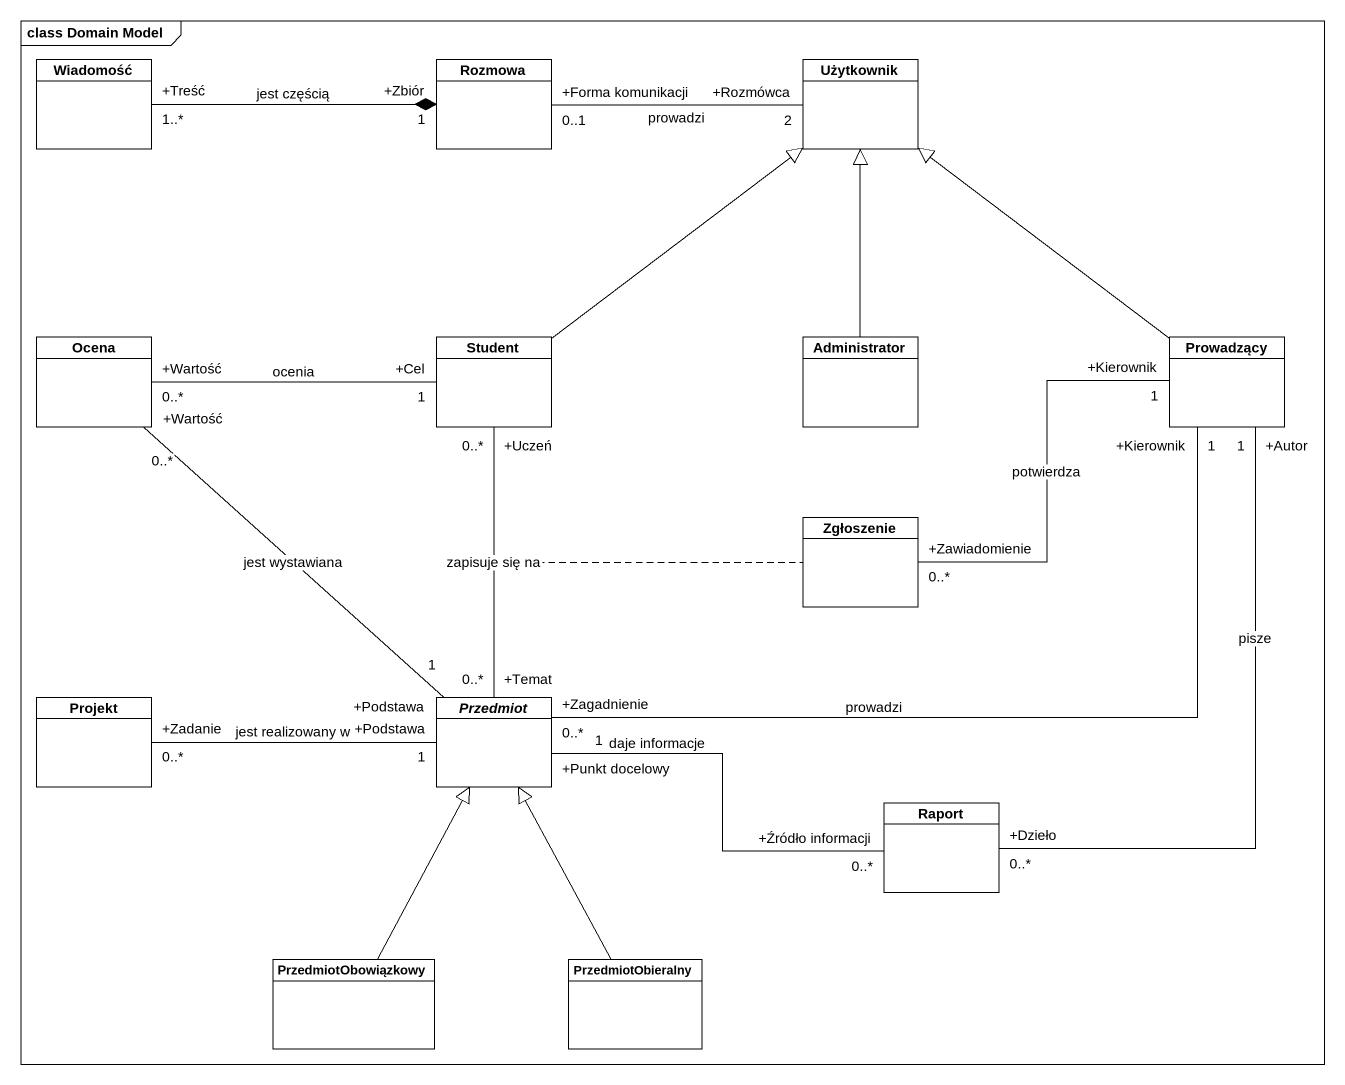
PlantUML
@startuml
mainframe class Domain Model
hide circle
hide empty members
class Wiadomość
class Rozmowa
class Użytkownik
class Ocena
class Student
class Administrator
class Prowadzący
class Zgłoszenie
class Projekt
abstract class Przedmiot
class Raport
class PrzedmiotObowiązkowy
class PrzedmiotObieralny
Wiadomość "+Treść\n1..*" -right-* "+Zbiór\n1" Rozmowa : jest częścią
Użytkownik "+Rozmówca\n2" -left- "+Forma komunikacji\n0..1" Rozmowa : prowadzi
Ocena "+Wartość\n0..*" -right- "+Cel\n1" Student : ocenia
Ocena "+Wartość\n0..*" -- "+Podstawa\n1" Przedmiot : jest wystawiana
Student -up-|> Użytkownik
Student "+Uczeń\n0..*" -- "+Temat\n0..*" Przedmiot : zapisuje się na
(Student, Przedmiot) .. Zgłoszenie
Administrator -up-|> Użytkownik
Prowadzący -up-|> Użytkownik
Prowadzący "+Kierownik\n1" -left- "+Zawiadomienie\n0..*" Zgłoszenie : potwierdza
Prowadzący "+Kierownik\n1" -left- "+Zagadnienie\n0..*" Przedmiot : prowadzi
Prowadzący "+Autor\n1" -- "+Dzieło\n0..*" Raport : pisze
Projekt "+Zadanie\n0..*" -right- "+Podstawa\n1" Przedmiot : jest realizowany w
Raport "+Źródło informacji\n0..*" -left- "+Punkt docelowy\n1" Przedmiot : daje informacje
PrzedmiotObowiązkowy -up-|> Przedmiot
PrzedmiotObieralny -up-|> Przedmiot
@enduml
